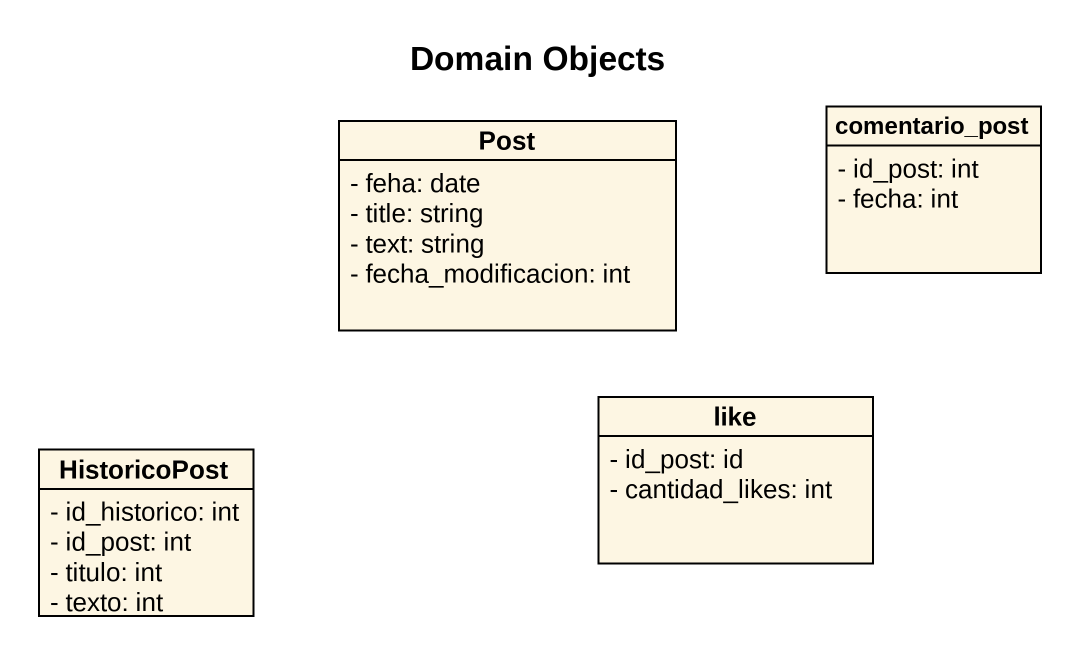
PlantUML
@startuml
title Domain Objects
hide circle
hide empty members
skinparam classAttributeIconSize 0
class Post {
  - feha: date
  - title: string
  - text: string
  - fecha_modificacion: int
}
class comentario_post {
  - id_post: int
  - fecha: int
}
class like {
  - id_post: id
  - cantidad_likes: int
}
class HistoricoPost {
  - id_historico: int
  - id_post: int
  - titulo: int
  - texto: int
}
@enduml
